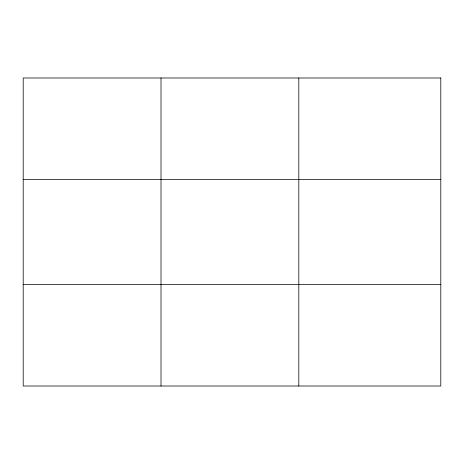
<?xml version="1.0" encoding="UTF-8"?>
<svg xmlns="http://www.w3.org/2000/svg" width="464" height="464" viewBox="0 0 464 464"><rect width="100%" height="100%" fill="white"/><g stroke="black" fill="none" stroke-linecap="round" stroke-linejoin="round"><path stroke-width="0.7" d="M161.008 386.013L161.008 77.987M298.816 386.013L298.816 77.987M23.2 179.638L440.8 179.638M23.2 284.362L440.8 284.362M440.8 77.987L440.8 386.013L23.2 386.013L23.2 77.987L440.8 77.987"/></g></svg>
